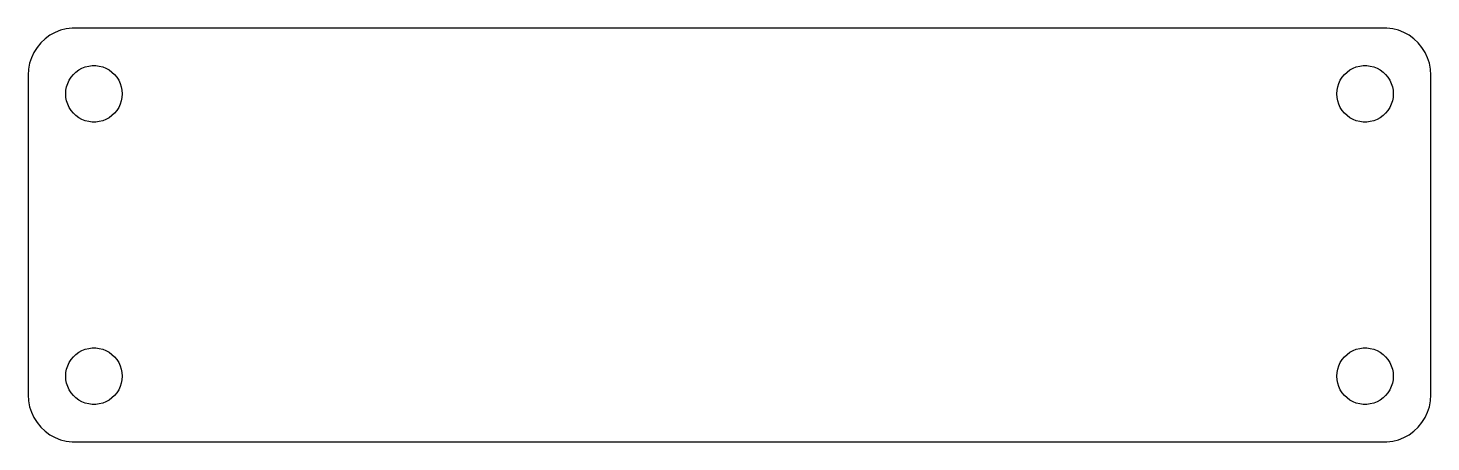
# Model space of a CAD drawing. Header units: metres. Extents: x -74 to 74, y -22 to 22.
import ezdxf

# ---------------------------------------------------------------- set-up
doc = ezdxf.new("R2010")
doc.units = ezdxf.units.M

msp = doc.modelspace()

# ---------------------------------------------------------------- linework, layer by layer
for p, q in [((-72.1791, 21.2216), (-72.6871, 20.8526)), ((-71.6289, 21.5241), (-72.1791, 21.2216)), ((-71.0451, 21.7553), (-71.6289, 21.5241)), ((-70.4369, 21.9114), (-71.0451, 21.7553)), ((-69.8139, 21.9901), (-70.4369, 21.9114)), ((69.8139, 21.9901), (-69.8139, 21.9901)), ((70.4369, 21.9114), (69.8139, 21.9901)), ((71.0451, 21.7553), (70.4369, 21.9114)), ((71.6289, 21.5241), (71.0451, 21.7553)), ((72.1791, 21.2216), (71.6289, 21.5241)), ((72.6871, 20.8526), (72.1791, 21.2216)), ((-73.8815, 19.4088), (-74.1489, 18.8406)), ((-73.5451, 19.9389), (-73.8815, 19.4088)), ((-73.1448, 20.4227), (-73.5451, 19.9389)), ((-72.6871, 20.8526), (-73.1448, 20.4227)), ((73.1448, 20.4227), (72.6871, 20.8526)), ((73.5451, 19.9389), (73.1448, 20.4227)), ((73.8815, 19.4088), (73.5451, 19.9389)), ((74.1489, 18.8406), (73.8815, 19.4088)), ((-74.3429, 18.2434), (-74.4606, 17.6267)), ((-74.1489, 18.8406), (-74.3429, 18.2434)), ((-68.427, 17.8532), (-68.0621, 17.9469)), ((-68.0621, 17.9469), (-67.6884, 17.9941)), ((-67.6884, 17.9941), (-67.3116, 17.9941)), ((-67.3116, 17.9941), (-66.9379, 17.9469)), ((-66.9379, 17.9469), (-66.573, 17.8532)), ((66.573, 17.8532), (66.9379, 17.9469)), ((66.9379, 17.9469), (67.3116, 17.9941)), ((67.3116, 17.9941), (67.6884, 17.9941)), ((67.6884, 17.9941), (68.0621, 17.9469)), ((68.0621, 17.9469), (68.427, 17.8532)), ((74.3429, 18.2434), (74.1489, 18.8406)), ((74.4606, 17.6267), (74.3429, 18.2434)), ((-74.4606, 17.6267), (-74.5, 17)), ((-74.5, 17), (-74.5, -17)), ((-70.2893, 16.1044), (-70.1289, 16.4453)), ((-70.1289, 16.4453), (-69.927, 16.7634)), ((-69.927, 16.7634), (-69.6869, 17.0536)), ((-69.6869, 17.0536), (-69.4123, 17.3115)), ((-69.4123, 17.3115), (-69.1075, 17.533)), ((-69.1075, 17.533), (-68.7773, 17.7145)), ((-68.7773, 17.7145), (-68.427, 17.8532)), ((-66.573, 17.8532), (-66.2227, 17.7145)), ((-66.2227, 17.7145), (-65.8925, 17.533)), ((-65.8925, 17.533), (-65.5877, 17.3115)), ((-65.5877, 17.3115), (-65.3131, 17.0536)), ((-65.3131, 17.0536), (-65.073, 16.7634)), ((-65.073, 16.7634), (-64.8711, 16.4453)), ((-64.8711, 16.4453), (-64.7107, 16.1044)), ((64.7107, 16.1044), (64.8711, 16.4453)), ((64.8711, 16.4453), (65.073, 16.7634)), ((65.073, 16.7634), (65.3131, 17.0536)), ((65.3131, 17.0536), (65.5877, 17.3115)), ((65.5877, 17.3115), (65.8925, 17.533)), ((65.8925, 17.533), (66.2227, 17.7145)), ((66.2227, 17.7145), (66.573, 17.8532)), ((68.427, 17.8532), (68.7773, 17.7145)), ((68.7773, 17.7145), (69.1075, 17.533)), ((69.1075, 17.533), (69.4123, 17.3115)), ((69.4123, 17.3115), (69.6869, 17.0536)), ((69.6869, 17.0536), (69.927, 16.7634)), ((69.927, 16.7634), (70.1289, 16.4453)), ((70.1289, 16.4453), (70.2893, 16.1044)), ((74.5, 17), (74.4606, 17.6267)), ((74.5, -17), (74.5, 17)), ((-70.5, 15), (-70.4763, 15.376)), ((-70.4763, 14.624), (-70.5, 15)), ((-70.4763, 15.376), (-70.4057, 15.7461)), ((-70.4057, 15.7461), (-70.2893, 16.1044)), ((-64.7107, 16.1044), (-64.5943, 15.7461)), ((-64.5943, 15.7461), (-64.5237, 15.376)), ((-64.5237, 15.376), (-64.5, 15)), ((-64.5, 15), (-64.5237, 14.624)), ((64.5, 15), (64.5237, 15.376)), ((64.5237, 14.624), (64.5, 15)), ((64.5237, 15.376), (64.5943, 15.7461)), ((64.5943, 15.7461), (64.7107, 16.1044)), ((70.2893, 16.1044), (70.4057, 15.7461)), ((70.4057, 15.7461), (70.4763, 15.376)), ((70.4763, 15.376), (70.5, 15)), ((70.5, 15), (70.4763, 14.624)), ((-70.4057, 14.2539), (-70.4763, 14.624)), ((-70.2893, 13.8956), (-70.4057, 14.2539)), ((-70.1289, 13.5547), (-70.2893, 13.8956)), ((-69.927, 13.2366), (-70.1289, 13.5547)), ((-64.8711, 13.5547), (-65.073, 13.2366)), ((-64.7107, 13.8956), (-64.8711, 13.5547)), ((-64.5943, 14.2539), (-64.7107, 13.8956)), ((-64.5237, 14.624), (-64.5943, 14.2539)), ((64.5943, 14.2539), (64.5237, 14.624)), ((64.7107, 13.8956), (64.5943, 14.2539)), ((64.8711, 13.5547), (64.7107, 13.8956)), ((65.073, 13.2366), (64.8711, 13.5547)), ((70.1289, 13.5547), (69.927, 13.2366)), ((70.2893, 13.8956), (70.1289, 13.5547)), ((70.4057, 14.2539), (70.2893, 13.8956)), ((70.4763, 14.624), (70.4057, 14.2539)), ((-69.6869, 12.9464), (-69.927, 13.2366)), ((-69.4123, 12.6884), (-69.6869, 12.9464)), ((-69.1075, 12.467), (-69.4123, 12.6884)), ((-68.7773, 12.2855), (-69.1075, 12.467)), ((-68.427, 12.1468), (-68.7773, 12.2855)), ((-68.0621, 12.0531), (-68.427, 12.1468)), ((-67.6884, 12.0059), (-68.0621, 12.0531)), ((-67.3116, 12.0059), (-67.6884, 12.0059)), ((-66.9379, 12.0531), (-67.3116, 12.0059)), ((-66.573, 12.1468), (-66.9379, 12.0531)), ((-66.2227, 12.2855), (-66.573, 12.1468)), ((-65.8925, 12.467), (-66.2227, 12.2855)), ((-65.5877, 12.6884), (-65.8925, 12.467)), ((-65.3131, 12.9464), (-65.5877, 12.6884)), ((-65.073, 13.2366), (-65.3131, 12.9464)), ((65.3131, 12.9464), (65.073, 13.2366)), ((65.5877, 12.6884), (65.3131, 12.9464)), ((65.8925, 12.467), (65.5877, 12.6884)), ((66.2227, 12.2855), (65.8925, 12.467)), ((66.573, 12.1468), (66.2227, 12.2855)), ((66.9379, 12.0531), (66.573, 12.1468)), ((67.3116, 12.0059), (66.9379, 12.0531)), ((67.6884, 12.0059), (67.3116, 12.0059)), ((68.0621, 12.0531), (67.6884, 12.0059)), ((68.427, 12.1468), (68.0621, 12.0531)), ((68.7773, 12.2855), (68.427, 12.1468)), ((69.1075, 12.467), (68.7773, 12.2855)), ((69.4123, 12.6884), (69.1075, 12.467)), ((69.6869, 12.9464), (69.4123, 12.6884)), ((69.927, 13.2366), (69.6869, 12.9464)), ((-70.1289, -13.5547), (-69.927, -13.2366)), ((-69.927, -13.2366), (-69.6869, -12.9464)), ((-69.6869, -12.9464), (-69.4123, -12.6884)), ((-69.4123, -12.6884), (-69.1075, -12.467)), ((-69.1075, -12.467), (-68.7773, -12.2855)), ((-68.7773, -12.2855), (-68.427, -12.1468)), ((-68.427, -12.1468), (-68.0621, -12.0531)), ((-68.0621, -12.0531), (-67.6884, -12.0059)), ((-67.6884, -12.0059), (-67.3116, -12.0059)), ((-67.3116, -12.0059), (-66.9379, -12.0531)), ((-66.9379, -12.0531), (-66.573, -12.1468)), ((-66.573, -12.1468), (-66.2227, -12.2855)), ((-66.2227, -12.2855), (-65.8925, -12.467)), ((-65.8925, -12.467), (-65.5877, -12.6884)), ((-65.5877, -12.6884), (-65.3131, -12.9464)), ((-65.3131, -12.9464), (-65.073, -13.2366)), ((-65.073, -13.2366), (-64.8711, -13.5547)), ((64.8711, -13.5547), (65.073, -13.2366)), ((65.073, -13.2366), (65.3131, -12.9464)), ((65.3131, -12.9464), (65.5877, -12.6884)), ((65.5877, -12.6884), (65.8925, -12.467)), ((65.8925, -12.467), (66.2227, -12.2855)), ((66.2227, -12.2855), (66.573, -12.1468)), ((66.573, -12.1468), (66.9379, -12.0531)), ((66.9379, -12.0531), (67.3116, -12.0059)), ((67.3116, -12.0059), (67.6884, -12.0059)), ((67.6884, -12.0059), (68.0621, -12.0531)), ((68.0621, -12.0531), (68.427, -12.1468)), ((68.427, -12.1468), (68.7773, -12.2855)), ((68.7773, -12.2855), (69.1075, -12.467)), ((69.1075, -12.467), (69.4123, -12.6884)), ((69.4123, -12.6884), (69.6869, -12.9464)), ((69.6869, -12.9464), (69.927, -13.2366)), ((69.927, -13.2366), (70.1289, -13.5547)), ((-70.5, -15), (-70.4763, -14.624)), ((-70.4763, -14.624), (-70.4057, -14.2539)), ((-70.4057, -14.2539), (-70.2893, -13.8956)), ((-70.2893, -13.8956), (-70.1289, -13.5547)), ((-64.8711, -13.5547), (-64.7107, -13.8956)), ((-64.7107, -13.8956), (-64.5943, -14.2539)), ((-64.5943, -14.2539), (-64.5237, -14.624)), ((-64.5237, -14.624), (-64.5, -15)), ((64.5, -15), (64.5237, -14.624)), ((64.5237, -14.624), (64.5943, -14.2539)), ((64.5943, -14.2539), (64.7107, -13.8956)), ((64.7107, -13.8956), (64.8711, -13.5547)), ((70.1289, -13.5547), (70.2893, -13.8956)), ((70.2893, -13.8956), (70.4057, -14.2539)), ((70.4057, -14.2539), (70.4763, -14.624)), ((70.4763, -14.624), (70.5, -15)), ((-70.4763, -15.376), (-70.5, -15)), ((-70.4057, -15.7461), (-70.4763, -15.376)), ((-70.2893, -16.1044), (-70.4057, -15.7461)), ((-70.1289, -16.4453), (-70.2893, -16.1044)), ((-64.7107, -16.1044), (-64.8711, -16.4453)), ((-64.5943, -15.7461), (-64.7107, -16.1044)), ((-64.5237, -15.376), (-64.5943, -15.7461)), ((-64.5, -15), (-64.5237, -15.376)), ((64.5237, -15.376), (64.5, -15)), ((64.5943, -15.7461), (64.5237, -15.376)), ((64.7107, -16.1044), (64.5943, -15.7461)), ((64.8711, -16.4453), (64.7107, -16.1044)), ((70.2893, -16.1044), (70.1289, -16.4453)), ((70.4057, -15.7461), (70.2893, -16.1044)), ((70.4763, -15.376), (70.4057, -15.7461)), ((70.5, -15), (70.4763, -15.376)), ((-74.5, -17), (-74.4606, -17.6267)), ((-74.4606, -17.6267), (-74.3429, -18.2434)), ((-69.927, -16.7634), (-70.1289, -16.4453)), ((-69.6869, -17.0536), (-69.927, -16.7634)), ((-69.4123, -17.3115), (-69.6869, -17.0536)), ((-69.1075, -17.533), (-69.4123, -17.3115)), ((-68.7773, -17.7145), (-69.1075, -17.533)), ((-68.427, -17.8532), (-68.7773, -17.7145)), ((-68.0621, -17.9469), (-68.427, -17.8532)), ((-66.573, -17.8532), (-66.9379, -17.9469)), ((-66.2227, -17.7145), (-66.573, -17.8532)), ((-65.8925, -17.533), (-66.2227, -17.7145)), ((-65.5877, -17.3115), (-65.8925, -17.533)), ((-65.3131, -17.0536), (-65.5877, -17.3115)), ((-65.073, -16.7634), (-65.3131, -17.0536)), ((-64.8711, -16.4453), (-65.073, -16.7634)), ((65.073, -16.7634), (64.8711, -16.4453)), ((65.3131, -17.0536), (65.073, -16.7634)), ((65.5877, -17.3115), (65.3131, -17.0536)), ((65.8925, -17.533), (65.5877, -17.3115)), ((66.2227, -17.7145), (65.8925, -17.533)), ((66.573, -17.8532), (66.2227, -17.7145)), ((66.9379, -17.9469), (66.573, -17.8532)), ((68.427, -17.8532), (68.0621, -17.9469)), ((68.7773, -17.7145), (68.427, -17.8532)), ((69.1075, -17.533), (68.7773, -17.7145)), ((69.4123, -17.3115), (69.1075, -17.533)), ((69.6869, -17.0536), (69.4123, -17.3115)), ((69.927, -16.7634), (69.6869, -17.0536)), ((70.1289, -16.4453), (69.927, -16.7634)), ((74.3429, -18.2434), (74.4606, -17.6267)), ((74.4606, -17.6267), (74.5, -17)), ((-74.3429, -18.2434), (-74.1489, -18.8406)), ((-74.1489, -18.8406), (-73.8815, -19.4088)), ((-67.6884, -17.9941), (-68.0621, -17.9469)), ((-67.3116, -17.9941), (-67.6884, -17.9941)), ((-66.9379, -17.9469), (-67.3116, -17.9941)), ((67.3116, -17.9941), (66.9379, -17.9469)), ((67.6884, -17.9941), (67.3116, -17.9941)), ((68.0621, -17.9469), (67.6884, -17.9941)), ((73.8815, -19.4088), (74.1489, -18.8406)), ((74.1489, -18.8406), (74.3429, -18.2434)), ((-73.8815, -19.4088), (-73.5451, -19.9389)), ((-73.5451, -19.9389), (-73.1448, -20.4227)), ((-73.1448, -20.4227), (-72.6871, -20.8526)), ((-72.6871, -20.8526), (-72.1791, -21.2216)), ((72.1791, -21.2216), (72.6871, -20.8526)), ((72.6871, -20.8526), (73.1448, -20.4227)), ((73.1448, -20.4227), (73.5451, -19.9389)), ((73.5451, -19.9389), (73.8815, -19.4088)), ((-72.1791, -21.2216), (-71.6289, -21.5241)), ((-71.6289, -21.5241), (-71.0451, -21.7553)), ((-71.0451, -21.7553), (-70.4369, -21.9114)), ((-70.4369, -21.9114), (-69.8139, -21.9901)), ((-69.8139, -21.9901), (69.8139, -21.9901)), ((69.8139, -21.9901), (70.4369, -21.9114)), ((70.4369, -21.9114), (71.0451, -21.7553)), ((71.0451, -21.7553), (71.6289, -21.5241)), ((71.6289, -21.5241), (72.1791, -21.2216))]:
    msp.add_line(p, q)

doc.saveas('drawing.dxf')
